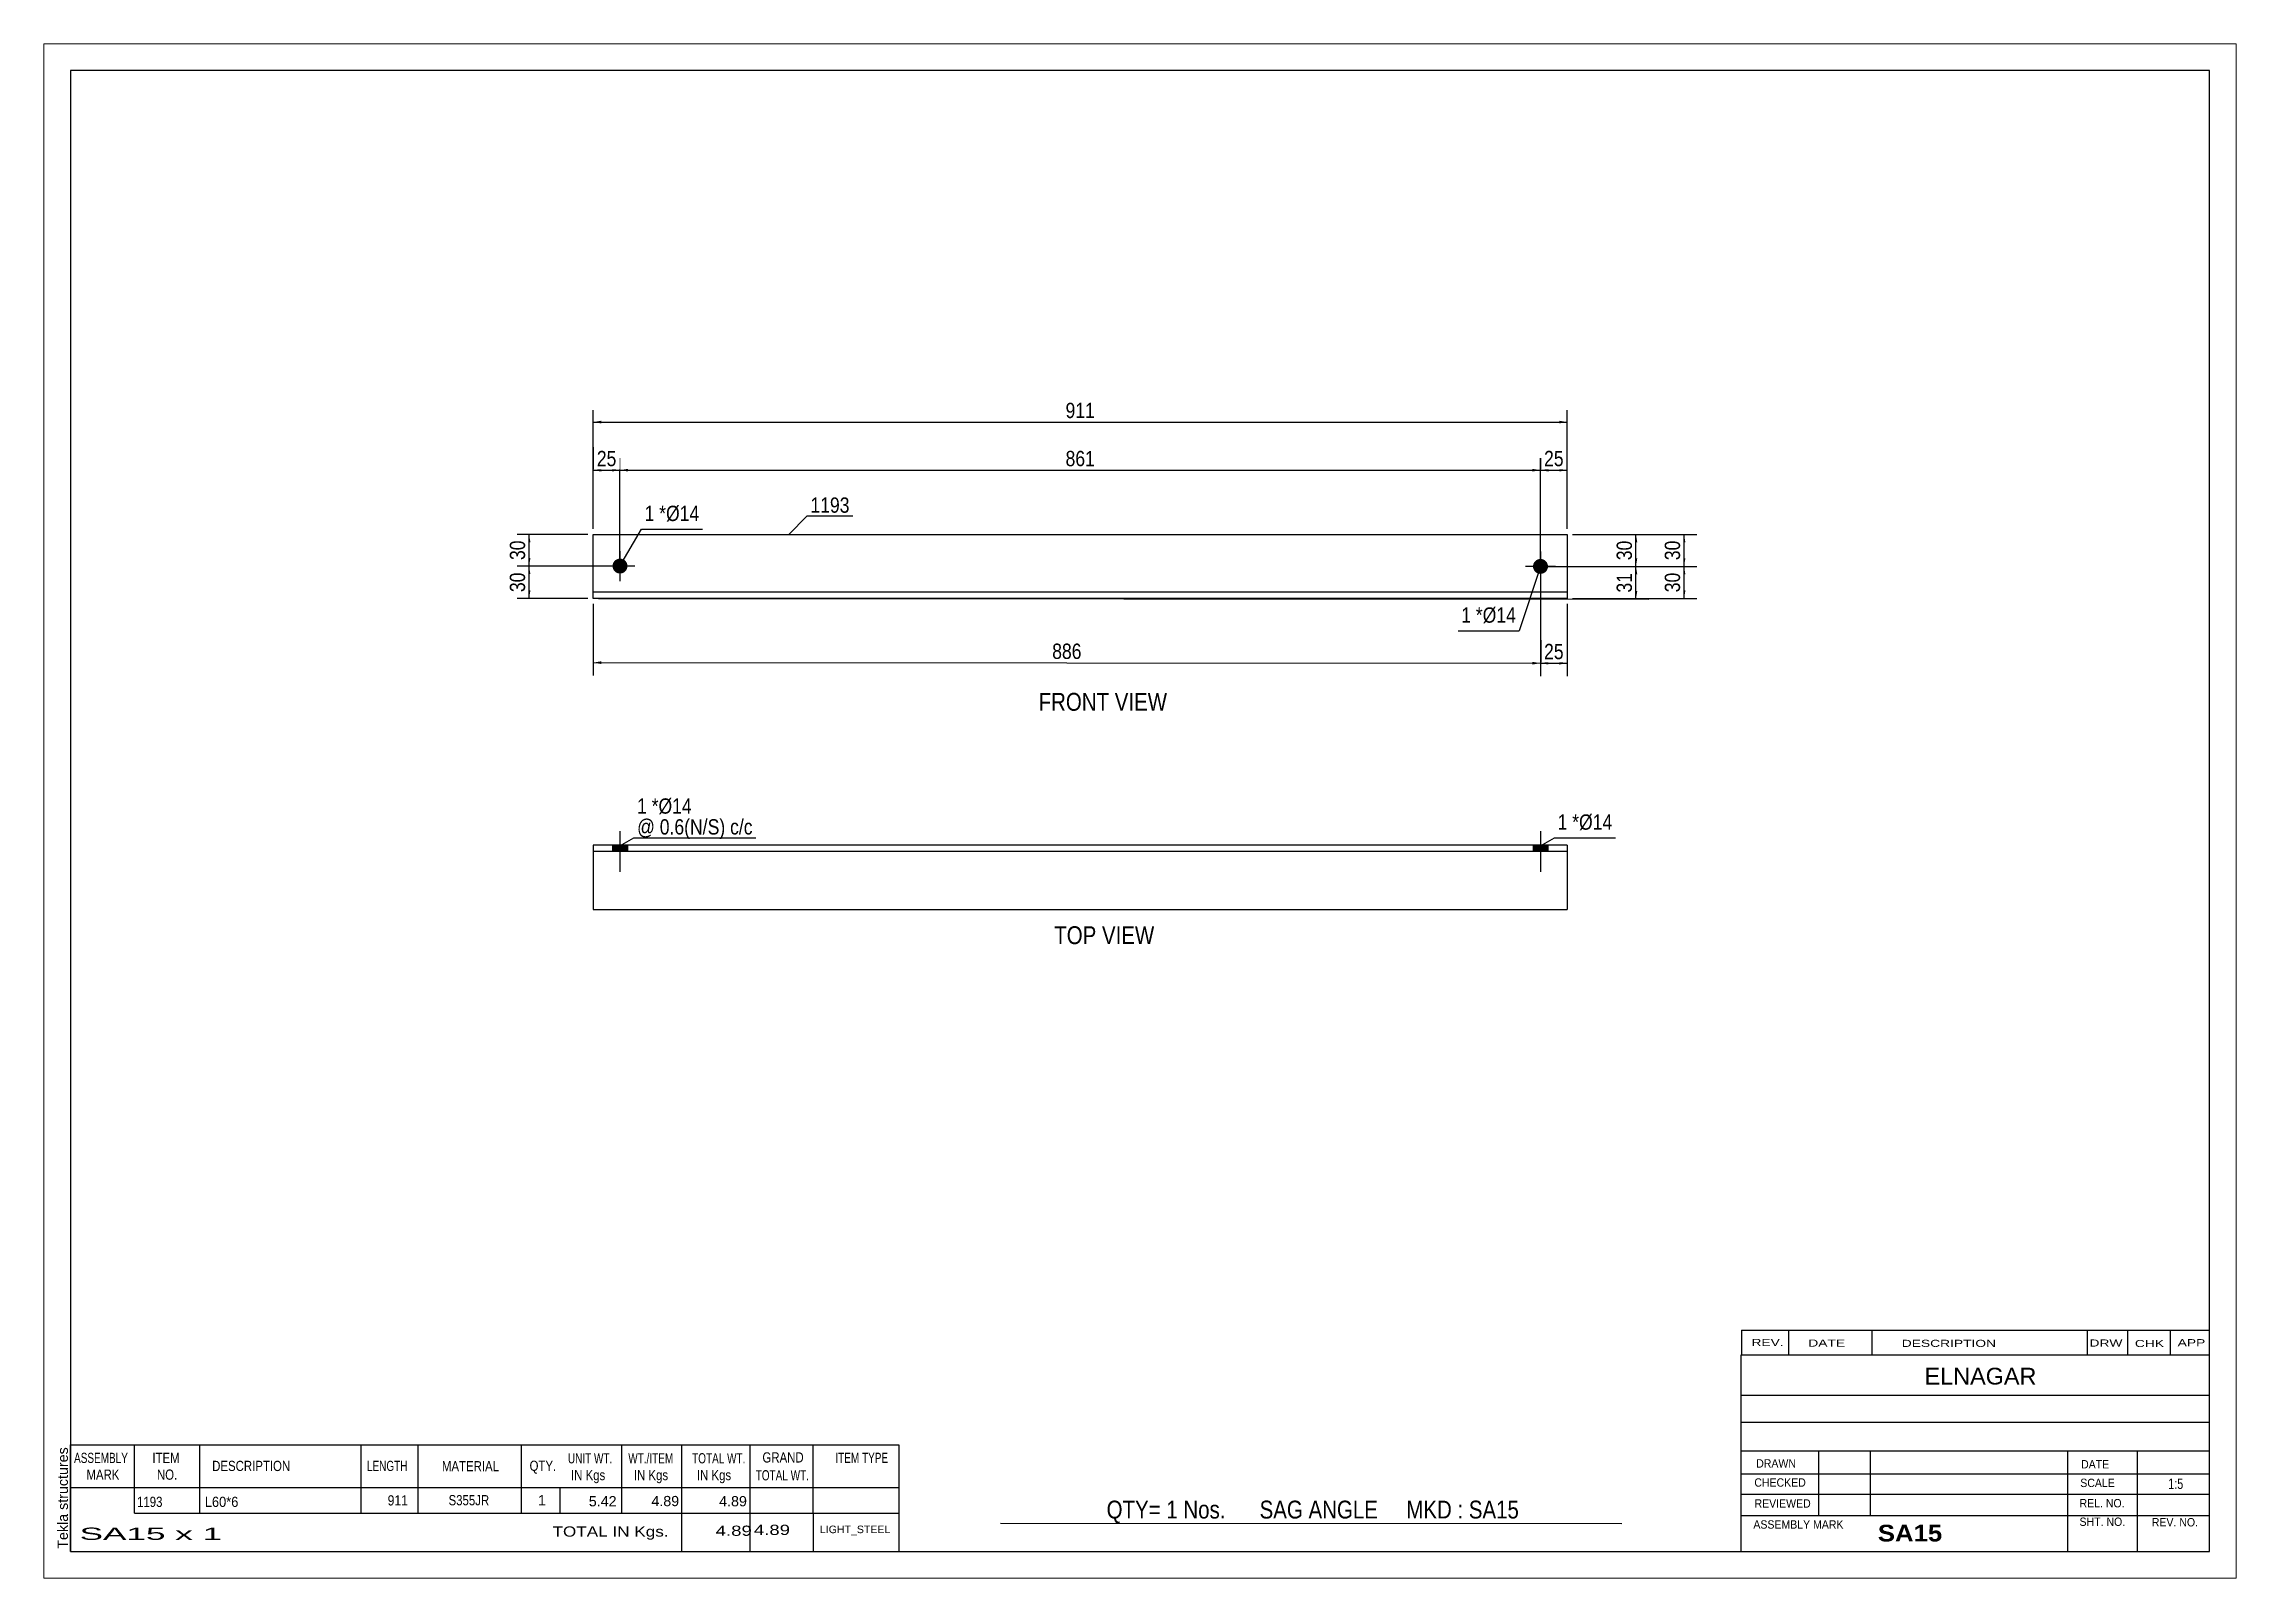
# Paper-space layout 'Layout1' of a CAD drawing. Header units: millimetres. Extents: x 0 to 410, y 0 to 287.
# The model-space entities are those that its viewports show. They can reach past a viewport. Long polylines and large blocks are cut down to what shows.
import ezdxf

# ---------------------------------------------------------------- set-up
doc = ezdxf.new("R2010")
doc.units = ezdxf.units.MM
doc.layers.add('Viewport layer', color=7, linetype='Continuous', plot=False)
doc.styles.add('Arial', font='ARIAL.TTF', dxfattribs={"height": 0.2})
doc.styles.add('Arial Bold', font='ARIALBD.TTF', dxfattribs={"height": 0.2})
doc.styles.add('Arial Narrow', font='ARIALN.TTF', dxfattribs={"height": 0.2})

# ---------------------------------------------------------------- blocks, each defined once
blk = doc.blocks.new('Unknown-629077949-1636')
at = {"color": 5, "linetype": 'Continuous'}
for p, q in [((405, 282), (5, 282)), ((5, 282), (5, 5)), ((405, 5), (405, 282)), ((5, 5), (405, 5))]:
    blk.add_line(p, q, dxfattribs=at)
at = {"color": 174, "linetype": 'Continuous', "style": 'Arial'}
blk.add_text('Tekla structures', height=1.9102, rotation=90, dxfattribs=at).set_placement((4.5, 5.5))
blk = doc.blocks.new('Unknown-629077949-11 - 1233')
at = {"color": 0, "linetype": 'Continuous'}
blk.add_wipeout([(210.11, 162.25), (210.11, 165.75), (186.04, 165.75), (186.04, 162.25)], dxfattribs=at)
at = {"color": 96, "linetype": 'Continuous', "style": 'Arial Narrow'}
blk.add_text('FRONT VIEW', height=3.34, dxfattribs=at).set_placement((186.04, 162.25))
blk = doc.blocks.new('Unknown-629077949-12 - 1284')
at = {"color": 0, "linetype": 'Continuous'}
blk.add_wipeout([(207.71, 118.6), (207.71, 122.1), (188.96, 122.1), (188.96, 118.6)], dxfattribs=at)
at = {"color": 96, "linetype": 'Continuous', "style": 'Arial Narrow'}
blk.add_text('TOP VIEW', height=3.34, dxfattribs=at).set_placement((188.96, 118.6))
blk = doc.blocks.new('Part-629077949-1280 - 1233')
at = {"color": 2, "linetype": 'Continuous'}
for p, q in [((102.75, 183.25), (102.75, 195.25)), ((102.75, 195.25), (284.9, 195.25)), ((284.9, 195.25), (284.9, 183.25)), ((284.9, 184.45), (102.75, 184.45)), ((284.9, 183.25), (102.75, 183.25))]:
    blk.add_line(p, q, dxfattribs=at)
blk = doc.blocks.new('Bolt-629077949-1281 - 1233')
at = {"linetype": 'Continuous'}
blk.add_hatch(color=3, dxfattribs=at).paths.add_polyline_path([(109.15, 189.31, -1), (106.35, 189.31, -1)])
at = {"color": 3, "linetype": 'Continuous'}
for p, q in [((110.55, 189.31), (104.95, 189.31)), ((107.75, 192.11), (107.75, 186.51))]:
    blk.add_line(p, q, dxfattribs=at)
blk = doc.blocks.new('Bolt-629077949-1282 - 1233')
at = {"linetype": 'Continuous'}
blk.add_hatch(color=3, dxfattribs=at).paths.add_polyline_path([(281.3, 189.25, -1), (278.5, 189.25, -1)])
at = {"color": 3, "linetype": 'Continuous'}
for p, q in [((282.7, 189.25), (277.1, 189.25)), ((279.9, 192.05), (279.9, 186.45))]:
    blk.add_line(p, q, dxfattribs=at)
blk = doc.blocks.new('Bolt-629077949-1287 - 1284')
at = {"linetype": 'Continuous'}
blk.add_hatch(color=3, dxfattribs=at).paths.add_polyline_path([(281.3, 137.1), (278.5, 137.1), (278.5, 135.9), (281.3, 135.9)])
at = {"color": 3, "linetype": 'Continuous'}
for p, q in [((279.9, 139.7), (279.9, 132.1)), ((278.5, 137.1), (278.5, 135.9)), ((281.3, 137.1), (281.3, 135.9))]:
    blk.add_line(p, q, dxfattribs=at)
blk = doc.blocks.new('Part-629077949-1285 - 1284')
at = {"color": 2, "linetype": 'Continuous'}
for p, q in [((284.9, 137.1), (102.75, 137.1)), ((102.75, 137.1), (102.75, 125.1)), ((284.9, 135.9), (102.75, 135.9)), ((284.9, 137.1), (284.9, 125.1)), ((102.75, 125.1), (284.9, 125.1))]:
    blk.add_line(p, q, dxfattribs=at)
blk = doc.blocks.new('Bolt-629077949-1286 - 1284')
at = {"linetype": 'Continuous'}
blk.add_hatch(color=3, dxfattribs=at).paths.add_polyline_path([(109.15, 137.1), (106.35, 137.1), (106.35, 135.9), (109.15, 135.9)])
at = {"color": 3, "linetype": 'Continuous'}
for p, q in [((107.75, 139.7), (107.75, 132.1)), ((106.35, 137.1), (106.35, 135.9)), ((109.15, 137.1), (109.15, 135.9))]:
    blk.add_line(p, q, dxfattribs=at)
blk = doc.blocks.new('StraightDimension-629077949-1328 - 1233')
at = {"linetype": 'Continuous'}
for points in [[(90.5, 193.75), (90.75, 195.25), (91, 193.75)], [(91, 190.81), (90.75, 189.31), (90.5, 190.81)]]:
    blk.add_hatch(color=7, dxfattribs=at).paths.add_polyline_path(points)
at = {"color": 7, "linetype": 'Continuous'}
for p, q in [((101.75, 195.25), (88.5, 195.25)), ((90.75, 189.31), (90.75, 195.25)), ((106.75, 189.31), (88.5, 189.31))]:
    blk.add_line(p, q, dxfattribs=at)
at = {"color": 0}
blk.add_wipeout([(90.6, 194.71), (86.4, 194.71), (86.4, 189.85), (90.6, 189.85)], dxfattribs=at)
at = {"color": 3, "style": 'Arial Narrow'}
blk.add_text('30', height=2.863, rotation=90.0002, dxfattribs=at).set_placement((90, 190.45))
blk = doc.blocks.new('StraightDimension-629077949-1291 - 1233')
at = {"linetype": 'Continuous'}
for points in [[(281.4, 207), (279.9, 207.25), (281.4, 207.5)], [(283.4, 207.5), (284.9, 207.25), (283.4, 207)]]:
    blk.add_hatch(color=7, dxfattribs=at).paths.add_polyline_path(points)
at = {"color": 7, "linetype": 'Continuous'}
for p, q in [((279.9, 190.25), (279.9, 209.5)), ((284.9, 196.25), (284.9, 209.5)), ((279.9, 207.25), (284.9, 207.25))]:
    blk.add_line(p, q, dxfattribs=at)
at = {"color": 0}
blk.add_wipeout([(284.83, 207.4), (284.83, 211.6), (279.97, 211.6), (279.97, 207.4)], dxfattribs=at)
at = {"color": 3, "style": 'Arial Narrow'}
blk.add_text('25', height=2.863, dxfattribs=at).set_placement((280.57, 208))
blk = doc.blocks.new('StraightDimension-629077949-1292 - 1233')
at = {"linetype": 'Continuous'}
for points in [[(109.25, 207), (107.75, 207.25), (109.25, 207.5)], [(278.4, 207.5), (279.9, 207.25), (278.4, 207)]]:
    blk.add_hatch(color=7, dxfattribs=at).paths.add_polyline_path(points)
at = {"color": 7, "linetype": 'Continuous'}
for p, q in [((107.75, 190.31), (107.75, 209.5)), ((279.9, 190.25), (279.9, 209.5)), ((107.75, 207.25), (279.9, 207.25))]:
    blk.add_line(p, q, dxfattribs=at)
at = {"color": 0}
blk.add_wipeout([(197.17, 207.4), (197.17, 211.6), (190.48, 211.6), (190.48, 207.4)], dxfattribs=at)
at = {"color": 3, "style": 'Arial Narrow'}
blk.add_text('861', height=2.863, dxfattribs=at).set_placement((191.08, 208))
blk = doc.blocks.new('StraightDimension-629077949-1293 - 1233')
at = {"linetype": 'Continuous'}
for points in [[(104.25, 207), (102.75, 207.25), (104.25, 207.5)], [(106.25, 207.5), (107.75, 207.25), (106.25, 207)]]:
    blk.add_hatch(color=7, dxfattribs=at).paths.add_polyline_path(points)
at = {"color": 7, "linetype": 'Continuous'}
for p, q in [((102.75, 196.25), (102.75, 209.5)), ((107.75, 190.31), (107.75, 209.5)), ((102.75, 207.25), (107.75, 207.25))]:
    blk.add_line(p, q, dxfattribs=at)
at = {"color": 0}
blk.add_wipeout([(107.68, 207.4), (107.68, 211.6), (102.82, 211.6), (102.82, 207.4)], dxfattribs=at)
at = {"color": 3, "style": 'Arial Narrow'}
blk.add_text('25', height=2.863, dxfattribs=at).set_placement((103.42, 208))
blk = doc.blocks.new('StraightDimension-629077949-1304 - 1233')
at = {"linetype": 'Continuous'}
for points in [[(104.25, 216), (102.75, 216.25), (104.25, 216.5)], [(283.4, 216.5), (284.9, 216.25), (283.4, 216)]]:
    blk.add_hatch(color=7, dxfattribs=at).paths.add_polyline_path(points)
at = {"color": 7, "linetype": 'Continuous'}
for p, q in [((102.75, 196.25), (102.75, 218.5)), ((284.9, 196.25), (284.9, 218.5)), ((102.75, 216.25), (284.9, 216.25))]:
    blk.add_line(p, q, dxfattribs=at)
at = {"color": 0}
blk.add_wipeout([(197.17, 216.4), (197.17, 220.6), (190.48, 220.6), (190.48, 216.4)], dxfattribs=at)
at = {"color": 3, "style": 'Arial Narrow'}
blk.add_text('911', height=2.863, dxfattribs=at).set_placement((191.08, 217))
blk = doc.blocks.new('StraightDimension-629077949-1308 - 1233')
at = {"linetype": 'Continuous'}
for points in [[(297.5, 193.74), (297.75, 195.24), (298, 193.74)], [(298, 190.74), (297.75, 189.24), (297.5, 190.74)]]:
    blk.add_hatch(color=7, dxfattribs=at).paths.add_polyline_path(points)
at = {"color": 7, "linetype": 'Continuous'}
for p, q in [((285.9, 195.25), (300.15, 195.24)), ((297.75, 189.24), (297.75, 195.24)), ((280.9, 189.25), (300.15, 189.24))]:
    blk.add_line(p, q, dxfattribs=at)
at = {"color": 0}
blk.add_wipeout([(297.6, 194.67), (293.4, 194.67), (293.4, 189.82), (297.6, 189.81)], dxfattribs=at)
at = {"color": 3, "style": 'Arial Narrow'}
blk.add_text('30', height=2.863, rotation=89.9658, dxfattribs=at).set_placement((297, 190.41))
blk = doc.blocks.new('StraightDimension-629077949-1309 - 1233')
at = {"linetype": 'Continuous'}
for points in [[(297.5, 187.74), (297.75, 189.24), (298, 187.74)], [(298, 184.64), (297.75, 183.14), (297.5, 184.64)]]:
    blk.add_hatch(color=7, dxfattribs=at).paths.add_polyline_path(points)
at = {"color": 7, "linetype": 'Continuous'}
for p, q in [((280.9, 189.25), (300.15, 189.24)), ((297.75, 183.14), (297.75, 189.24)), ((103.75, 183.25), (300.15, 183.14))]:
    blk.add_line(p, q, dxfattribs=at)
at = {"color": 0}
blk.add_wipeout([(297.6, 188.62), (293.4, 188.62), (293.4, 183.76), (297.6, 183.76)], dxfattribs=at)
at = {"color": 3, "style": 'Arial Narrow'}
blk.add_text('31', height=2.863, rotation=89.9658, dxfattribs=at).set_placement((297, 184.36))
blk = doc.blocks.new('StraightDimension-629077949-1318 - 1233')
at = {"linetype": 'Continuous'}
for points in [[(281.39, 170.9), (279.89, 171.15), (281.39, 171.4)], [(283.4, 171.4), (284.9, 171.15), (283.39, 170.9)]]:
    blk.add_hatch(color=7, dxfattribs=at).paths.add_polyline_path(points)
at = {"color": 7, "linetype": 'Continuous'}
for p, q in [((279.9, 188.25), (279.89, 168.75)), ((284.9, 182.25), (284.89, 168.75)), ((279.89, 171.15), (284.9, 171.15))]:
    blk.add_line(p, q, dxfattribs=at)
at = {"color": 0}
blk.add_wipeout([(284.82, 171.3), (284.82, 175.5), (279.97, 175.5), (279.97, 171.3)], dxfattribs=at)
at = {"color": 3, "style": 'Arial Narrow'}
blk.add_text('25', height=2.863, rotation=-0.0344, dxfattribs=at).set_placement((280.57, 171.9))
blk = doc.blocks.new('StraightDimension-629077949-1319 - 1233')
at = {"linetype": 'Continuous'}
for points in [[(104.24, 171), (102.74, 171.25), (104.24, 171.5)], [(278.39, 171.4), (279.89, 171.15), (278.39, 170.9)]]:
    blk.add_hatch(color=7, dxfattribs=at).paths.add_polyline_path(points)
at = {"color": 7, "linetype": 'Continuous'}
for p, q in [((279.9, 188.25), (279.89, 168.75)), ((102.75, 182.25), (102.74, 168.85)), ((102.74, 171.25), (279.89, 171.15))]:
    blk.add_line(p, q, dxfattribs=at)
at = {"color": 0}
blk.add_wipeout([(194.66, 171.35), (194.66, 175.55), (187.98, 175.55), (187.98, 171.35)], dxfattribs=at)
at = {"color": 3, "style": 'Arial Narrow'}
blk.add_text('886', height=2.863, rotation=-0.0344, dxfattribs=at).set_placement((188.58, 171.95))
blk = doc.blocks.new('StraightDimension-629077949-1329 - 1233')
at = {"linetype": 'Continuous'}
for points in [[(90.5, 187.81), (90.75, 189.31), (91, 187.81)], [(91, 184.75), (90.75, 183.25), (90.5, 184.75)]]:
    blk.add_hatch(color=7, dxfattribs=at).paths.add_polyline_path(points)
at = {"color": 7, "linetype": 'Continuous'}
for p, q in [((106.75, 189.31), (88.5, 189.31)), ((90.75, 183.25), (90.75, 189.31)), ((101.75, 183.25), (88.5, 183.25))]:
    blk.add_line(p, q, dxfattribs=at)
at = {"color": 0}
blk.add_wipeout([(90.6, 188.71), (86.4, 188.71), (86.4, 183.85), (90.6, 183.85)], dxfattribs=at)
at = {"color": 3, "style": 'Arial Narrow'}
blk.add_text('30', height=2.863, rotation=90.0002, dxfattribs=at).set_placement((90, 184.45))
blk = doc.blocks.new('StraightDimension-629077949-1336 - 1233')
at = {"linetype": 'Continuous'}
for points in [[(306.5, 193.75), (306.75, 195.25), (307, 193.75)], [(307, 190.75), (306.75, 189.25), (306.5, 190.75)]]:
    blk.add_hatch(color=7, dxfattribs=at).paths.add_polyline_path(points)
at = {"color": 7, "linetype": 'Continuous'}
for p, q in [((285.9, 195.25), (309.15, 195.25)), ((306.75, 189.25), (306.75, 195.25)), ((280.9, 189.25), (309.15, 189.25))]:
    blk.add_line(p, q, dxfattribs=at)
at = {"color": 0}
blk.add_wipeout([(306.6, 194.68), (302.4, 194.68), (302.4, 189.82), (306.6, 189.82)], dxfattribs=at)
at = {"color": 3, "style": 'Arial Narrow'}
blk.add_text('30', height=2.863, rotation=90.0002, dxfattribs=at).set_placement((306, 190.42))
blk = doc.blocks.new('StraightDimension-629077949-1337 - 1233')
at = {"linetype": 'Continuous'}
for points in [[(306.5, 187.75), (306.75, 189.25), (307, 187.75)], [(307, 184.75), (306.75, 183.25), (306.5, 184.75)]]:
    blk.add_hatch(color=7, dxfattribs=at).paths.add_polyline_path(points)
at = {"color": 7, "linetype": 'Continuous'}
for p, q in [((280.9, 189.25), (309.15, 189.25)), ((306.75, 183.25), (306.75, 189.25)), ((285.9, 183.25), (309.15, 183.25))]:
    blk.add_line(p, q, dxfattribs=at)
at = {"color": 0}
blk.add_wipeout([(306.6, 188.68), (302.4, 188.68), (302.4, 183.82), (306.6, 183.82)], dxfattribs=at)
at = {"color": 3, "style": 'Arial Narrow'}
blk.add_text('30', height=2.863, rotation=90.0002, dxfattribs=at).set_placement((306, 184.42))
blk = doc.blocks.new('CBS_BOM-629077949-1654')
at = {"color": 7, "linetype": 'Continuous'}
for p, q in [((4.97, 16.97), (4.97, 24.97)), ((4.97, 24.97), (159.89, 24.97)), ((16.97, 16.97), (16.97, 24.97)), ((29.16, 16.97), (29.16, 24.97)), ((59.32, 16.97), (59.32, 24.97)), ((70, 16.97), (70, 24.97)), ((89.32, 16.97), (89.32, 24.97)), ((108.12, 16.97), (108.12, 24.97)), ((119.33, 16.97), (119.33, 24.97)), ((132.12, 16.97), (132.12, 24.97)), ((143.87, 16.97), (143.87, 24.97)), ((159.89, 24.96), (159.89, 16.98)), ((4.97, 16.97), (159.89, 16.97)), ((4.97, 12.17), (4.97, 16.97)), ((16.97, 12.17), (16.97, 16.97)), ((29.16, 12.17), (29.16, 16.97)), ((59.32, 12.17), (59.32, 16.97)), ((70, 12.17), (70, 16.97)), ((89.32, 12.17), (89.32, 16.97)), ((96.58, 12.17), (96.58, 16.97)), ((108.12, 12.17), (108.12, 16.97)), ((119.33, 12.17), (119.33, 16.97)), ((132.12, 12.17), (132.12, 16.97)), ((143.89, 12.17), (143.89, 16.97)), ((159.89, 16.97), (159.89, 12.17)), ((4.97, 4.97), (4.97, 12.15)), ((16.97, 12.17), (159.89, 12.17)), ((119.33, 4.97), (119.33, 12.15)), ((132.12, 4.97), (132.12, 12.15)), ((143.93, 4.97), (143.93, 12.15)), ((159.89, 12.17), (159.89, 4.97)), ((4.97, 4.97), (159.89, 4.97))]:
    blk.add_line(p, q, dxfattribs=at)
at = {"color": 3, "linetype": 'Continuous', "style": 'Arial'}
for s, height, width, p in [('ASSEMBLY', 1.91, 0.7, (5.65, 21.54)), ('ITEM', 1.91, 0.8, (20.3, 21.54)), ('DESCRIPTION', 1.9102, 0.8, (31.48, 20.04)), ('LENGTH', 1.91, 0.7, (60.43, 20.04)), ('MATERIAL', 1.91, 0.8, (74.45, 19.99)), ('QTY.', 1.91, 0.8, (90.84, 20.07)), ('UNIT WT.', 1.91, 0.7, (98.01, 21.47)), ('WT./ITEM', 1.91, 0.7, (109.3, 21.47)), ('TOTAL WT.', 1.91, 0.7, (121.24, 21.47)), ('GRAND', 1.91, 0.8, (134.39, 21.63)), ('ITEM TYPE', 1.91, 0.7, (148.03, 21.55)), ('MARK', 1.91, 0.8, (7.97, 18.41)), ('NO.', 1.91, 0.8, (21.15, 18.41)), ('IN Kgs', 1.91, 0.8, (98.59, 18.33)), ('IN Kgs', 1.91, 0.8, (110.34, 18.33)), ('IN Kgs', 1.91, 0.8, (122.13, 18.33)), ('TOTAL WT.', 1.91, 0.7, (133.13, 18.29))]:
    blk.add_text(s, height=height, dxfattribs=dict(at, width=width)).set_placement(p)
at = {"color": 7, "linetype": 'Continuous', "style": 'Arial'}
for s, width, p in [('1193', 0.8, (17.43, 13.32)), ('L60*6', 0.9, (30.1, 13.32)), ('911', 0.85, (64.3, 13.6)), ('S355JR', 0.8, (75.69, 13.63))]:
    blk.add_text(s, height=1.91, dxfattribs=dict(at, width=width)).set_placement(p)
for s, p in [('1', (92.41, 13.63)), ('5.42', (101.92, 13.44)), ('4.89', (113.62, 13.47)), ('4.89', (126.29, 13.44))]:
    blk.add_text(s, height=1.91, dxfattribs=at).set_placement(p)
at = {"color": 6, "linetype": 'Continuous', "style": 'Arial'}
for s, height, width, p in [('SA15 x 1', 2.292, 2.05, (6.69, 7.16)), ('TOTAL IN Kgs.', 1.9102, 1.2, (95.13, 7.77)), ('4.89', 1.91, 1.3, (125.65, 7.92)), ('4.89', 1.91, 1.3, (132.79, 8.08))]:
    blk.add_text(s, height=height, dxfattribs=dict(at, width=width)).set_placement(p)
blk.add_text('LIGHT_STEEL', height=1.4135, dxfattribs=at).set_placement((145.14, 8.42))
blk = doc.blocks.new('CBS_CALLOFF-629077949-1655')
at = {"color": 7, "linetype": 'Continuous'}
blk.add_line((178.88, 10.27), (295.11, 10.25), dxfattribs=at)
at = {"color": 3, "linetype": 'Continuous', "style": 'Arial Narrow'}
blk.add_text('QTY= 1 Nos.      SAG ANGLE     MKD : SA15', height=3.3405, dxfattribs=at).set_placement((198.76, 11.16))
blk = doc.blocks.new('CBS_NAME_BLOG-629077949-1656')
at = {"color": 7, "linetype": 'Continuous'}
for p, q in [((317.41, 41.75), (404.93, 41.75)), ((317.41, 5.04), (317.41, 41.75)), ((317.41, 34.21), (404.93, 34.21)), ((317.48, 29.16), (405, 29.16)), ((317.41, 23.79), (404.93, 23.79)), ((331.93, 11.68), (331.93, 23.78)), ((341.62, 11.71), (341.62, 23.78)), ((378.53, 5.04), (378.53, 23.77)), ((391.58, 5.04), (391.58, 23.78)), ((317.42, 19.49), (405, 19.51)), ((317.41, 15.74), (404.93, 15.74)), ((317.41, 11.7), (404.93, 11.7)), ((317.41, 5), (405, 5))]:
    blk.add_line(p, q, dxfattribs=at)
at = {"color": 3, "linetype": 'Continuous', "style": 'Arial'}
blk.add_text('ELNAGAR', height=3.133, dxfattribs=at).set_placement((351.73, 36.22))
at = {"color": 3, "linetype": 'Continuous'}
for s, height, style, width, p in [('DRAWN', 1.566, 'Arial', 0.9, (320.24, 20.68)), ('DATE', 1.566, 'Arial', 0.9, (381, 20.52)), ('CHECKED', 1.566, 'Arial', 0.9, (319.89, 17.11)), ('SCALE', 1.566, 'Arial', 0.9, (380.85, 17.04)), ('1:5', 1.957, 'Arial Narrow', 0.9, (397.3, 16.68)), ('REVIEWED', 1.566, 'Arial', 0.9, (319.93, 13.19)), ('REL. NO.', 1.566, 'Arial', 0.9, (380.71, 13.24)), ('ASSEMBLY MARK', 1.5663, 'Arial', 0.9, (319.71, 9.26)), ('SA15', 3.131, 'Arial Bold', 1.1, (342.99, 6.86)), ('SHT. NO.', 1.566, 'Arial', 0.9, (380.71, 9.77)), ('REV. NO.', 1.566, 'Arial', 0.9, (394.23, 9.68))]:
    blk.add_text(s, height=height, dxfattribs=dict(at, style=style, width=width)).set_placement(p)
blk = doc.blocks.new('CBS_REVISION-629077949-1657')
at = {"color": 7, "linetype": 'Continuous'}
for p, q in [((317.49, 46.38), (404.99, 46.38)), ((317.49, 46.38), (317.49, 41.75)), ((326.29, 46.38), (326.29, 41.75)), ((341.88, 46.38), (341.88, 41.81)), ((382.14, 46.38), (382.14, 41.75)), ((389.68, 46.38), (389.68, 41.75)), ((397.63, 46.38), (397.63, 41.75)), ((317.49, 41.75), (404.99, 41.75))]:
    blk.add_line(p, q, dxfattribs=at)
at = {"color": 7, "style": 'Arial Narrow', "width": 1.7}
for s, height, p in [('REV.', 1.326, (319.35, 43.43)), ('DATE', 1.326, (329.98, 43.31)), ('DESCRIPTION', 1.3257, (347.46, 43.26)), ('DRW', 1.326, (382.57, 43.32)), ('CHK', 1.326, (391.06, 43.23)), ('APP', 1.326, (399.06, 43.38))]:
    blk.add_text(s, height=height, dxfattribs=at).set_placement(p)
blk = doc.blocks.new('Mark-629077949-1343 - 1233')
at = {"color": 0}
blk.add_wipeout([(150.69, 199.29), (150.69, 202.29), (143.37, 202.29), (143.37, 199.29)], dxfattribs=at)
blk.add_wipeout([(150.69, 199.29), (150.69, 202.29), (143.37, 202.29), (143.37, 199.29)], dxfattribs=at)
at = {"color": 7, "linetype": 'Continuous'}
for p, q in [((139.24, 195.15), (142.77, 198.69)), ((142.77, 198.69), (151.29, 198.69))]:
    blk.add_line(p, q, dxfattribs=at)
at = {"color": 3, "style": 'Arial Narrow'}
blk.add_text('1193', height=2.863, dxfattribs=at).set_placement((143.37, 199.29))
blk = doc.blocks.new('Mark-629077949-1348 - 1233')
at = {"color": 0}
blk.add_wipeout([(114.18, 197.74), (114.18, 200.74), (112.35, 200.74), (112.35, 197.74)], dxfattribs=at)
blk.add_wipeout([(114.18, 197.74), (114.18, 200.74), (112.35, 200.74), (112.35, 197.74)], dxfattribs=at)
at = {"color": 7, "linetype": 'Continuous'}
blk.add_line((107.75, 189.31), (111.75, 196.24), dxfattribs=at)
at = {"color": 0}
blk.add_wipeout([(116.36, 197.74), (116.36, 200.74), (115.08, 200.74), (115.08, 197.74)], dxfattribs=at)
blk.add_wipeout([(116.36, 197.74), (116.36, 200.74), (115.08, 200.74), (115.08, 197.74)], dxfattribs=at)
at = {"color": 3, "style": 'Arial Narrow'}
blk.add_text('1', height=2.86, dxfattribs=at).set_placement((112.35, 197.74))
at = {"color": 0}
blk.add_wipeout([(122.57, 197.74), (122.57, 200.74), (116.36, 200.74), (116.36, 197.74)], dxfattribs=at)
blk.add_wipeout([(122.57, 197.74), (122.57, 200.74), (116.36, 200.74), (116.36, 197.74)], dxfattribs=at)
at = {"color": 7, "linetype": 'Continuous'}
blk.add_line((111.75, 196.24), (123.17, 196.24), dxfattribs=at)
at = {"color": 3, "style": 'Arial Narrow'}
for s, height, p in [('*', 2.86, (115.08, 197.74)), ('Ø14', 2.863, (116.36, 197.74))]:
    blk.add_text(s, height=height, dxfattribs=at).set_placement(p)
blk = doc.blocks.new('Mark-629077949-1349 - 1233')
at = {"color": 0}
blk.add_wipeout([(266.91, 178.72), (266.91, 181.72), (265.08, 181.72), (265.08, 178.72)], dxfattribs=at)
blk.add_wipeout([(266.91, 178.72), (266.91, 181.72), (265.08, 181.72), (265.08, 178.72)], dxfattribs=at)
blk.add_wipeout([(269.09, 178.72), (269.09, 181.72), (267.81, 181.72), (267.81, 178.72)], dxfattribs=at)
blk.add_wipeout([(269.09, 178.72), (269.09, 181.72), (267.81, 181.72), (267.81, 178.72)], dxfattribs=at)
at = {"color": 3, "style": 'Arial Narrow'}
blk.add_text('1', height=2.86, dxfattribs=at).set_placement((265.08, 178.72))
at = {"color": 0}
blk.add_wipeout([(275.3, 178.72), (275.3, 181.72), (269.09, 181.72), (269.09, 178.72)], dxfattribs=at)
blk.add_wipeout([(275.3, 178.72), (275.3, 181.72), (269.09, 181.72), (269.09, 178.72)], dxfattribs=at)
at = {"color": 7, "linetype": 'Continuous'}
for p in [(279.9, 189.25), (264.48, 177.22)]:
    blk.add_line(p, (275.9, 177.22), dxfattribs=at)
at = {"color": 3, "style": 'Arial Narrow'}
for s, height, p in [('*', 2.86, (267.81, 178.72)), ('Ø14', 2.863, (269.09, 178.72))]:
    blk.add_text(s, height=height, dxfattribs=at).set_placement(p)
blk = doc.blocks.new('Mark-629077949-1346 - 1284')
at = {"color": 0}
blk.add_wipeout([(112.78, 143), (112.78, 146), (110.95, 146), (110.95, 143)], dxfattribs=at)
blk.add_wipeout([(112.78, 143), (112.78, 146), (110.95, 146), (110.95, 143)], dxfattribs=at)
blk.add_wipeout([(114.95, 143), (114.95, 146), (113.68, 146), (113.68, 143)], dxfattribs=at)
blk.add_wipeout([(114.95, 143), (114.95, 146), (113.68, 146), (113.68, 143)], dxfattribs=at)
blk.add_wipeout([(121.17, 143), (121.17, 146), (114.95, 146), (114.95, 143)], dxfattribs=at)
blk.add_wipeout([(121.17, 143), (121.17, 146), (114.95, 146), (114.95, 143)], dxfattribs=at)
at = {"color": 3, "style": 'Arial Narrow'}
blk.add_text('*', height=2.86, dxfattribs=at).set_placement((113.68, 143))
at = {"color": 0}
blk.add_wipeout([(132.55, 139.1), (132.55, 142.1), (110.95, 142.1), (110.95, 139.1)], dxfattribs=at)
blk.add_wipeout([(132.55, 139.1), (132.55, 142.1), (110.95, 142.1), (110.95, 139.1)], dxfattribs=at)
at = {"color": 7, "linetype": 'Continuous'}
for p, q in [((107.75, 137), (110.35, 138.5)), ((110.35, 138.5), (133.15, 138.5))]:
    blk.add_line(p, q, dxfattribs=at)
at = {"color": 3, "style": 'Arial Narrow'}
for s, height, p in [('1', 2.86, (110.95, 143)), ('Ø14', 2.863, (114.95, 143)), ('@ 0.6(N/', 2.863, (110.95, 139.1)), ('S) c/', 2.863, (124.15, 139.1)), ('c', 2.86, (130.9, 139.1))]:
    blk.add_text(s, height=height, dxfattribs=at).set_placement(p)
blk = doc.blocks.new('Mark-629077949-1347 - 1284')
at = {"color": 0}
blk.add_wipeout([(284.93, 140), (284.93, 143), (283.1, 143), (283.1, 140)], dxfattribs=at)
blk.add_wipeout([(284.93, 140), (284.93, 143), (283.1, 143), (283.1, 140)], dxfattribs=at)
at = {"color": 7, "linetype": 'Continuous'}
blk.add_line((279.9, 137), (282.5, 138.5), dxfattribs=at)
at = {"color": 0}
blk.add_wipeout([(287.11, 140), (287.11, 143), (285.83, 143), (285.83, 140)], dxfattribs=at)
blk.add_wipeout([(287.11, 140), (287.11, 143), (285.83, 143), (285.83, 140)], dxfattribs=at)
at = {"color": 3, "style": 'Arial Narrow'}
blk.add_text('1', height=2.86, dxfattribs=at).set_placement((283.1, 140))
at = {"color": 0}
blk.add_wipeout([(293.32, 140), (293.32, 143), (287.11, 143), (287.11, 140)], dxfattribs=at)
blk.add_wipeout([(293.32, 140), (293.32, 143), (287.11, 143), (287.11, 140)], dxfattribs=at)
at = {"color": 7, "linetype": 'Continuous'}
blk.add_line((282.5, 138.5), (293.92, 138.5), dxfattribs=at)
at = {"color": 3, "style": 'Arial Narrow'}
for s, height, p in [('*', 2.86, (285.83, 140)), ('Ø14', 2.863, (287.11, 140))]:
    blk.add_text(s, height=height, dxfattribs=at).set_placement(p)

msp = doc.modelspace()

# ---------------------------------------------------------------- block references
for name in ['Unknown-629077949-1636', 'Part-629077949-1280 - 1233', 'Bolt-629077949-1281 - 1233', 'Bolt-629077949-1282 - 1233', 'Bolt-629077949-1286 - 1284', 'Bolt-629077949-1287 - 1284', 'Part-629077949-1285 - 1284', 'CBS_REVISION-629077949-1657', 'CBS_NAME_BLOG-629077949-1656', 'CBS_BOM-629077949-1654', 'CBS_CALLOFF-629077949-1655']:
    msp.add_blockref(name, (0, 0))

# ---------------------------------------------------------------- next in the draw order: block references
for name in ['StraightDimension-629077949-1291 - 1233', 'StraightDimension-629077949-1328 - 1233', 'Unknown-629077949-11 - 1233', 'Mark-629077949-1346 - 1284', 'Mark-629077949-1347 - 1284', 'Unknown-629077949-12 - 1284']:
    msp.add_blockref(name, (0, 0))

# ---------------------------------------------------------------- next in the draw order: block references
msp.add_blockref('StraightDimension-629077949-1292 - 1233', (0, 0))

# ---------------------------------------------------------------- next in the draw order: block references
msp.add_blockref('StraightDimension-629077949-1293 - 1233', (0, 0))

# ---------------------------------------------------------------- next in the draw order: block references
msp.add_blockref('StraightDimension-629077949-1304 - 1233', (0, 0))

# ---------------------------------------------------------------- next in the draw order: block references
for name in ['Mark-629077949-1343 - 1233', 'StraightDimension-629077949-1308 - 1233']:
    msp.add_blockref(name, (0, 0))

# ---------------------------------------------------------------- next in the draw order: block references
msp.add_blockref('StraightDimension-629077949-1309 - 1233', (0, 0))

# ---------------------------------------------------------------- next in the draw order: block references
msp.add_blockref('StraightDimension-629077949-1318 - 1233', (0, 0))

# ---------------------------------------------------------------- next in the draw order: block references
msp.add_blockref('StraightDimension-629077949-1319 - 1233', (0, 0))

# ---------------------------------------------------------------- next in the draw order: block references
for name in ['StraightDimension-629077949-1336 - 1233', 'StraightDimension-629077949-1329 - 1233']:
    msp.add_blockref(name, (0, 0))

# ---------------------------------------------------------------- next in the draw order: block references
for name in ['Mark-629077949-1348 - 1233', 'StraightDimension-629077949-1337 - 1233']:
    msp.add_blockref(name, (0, 0))

# ---------------------------------------------------------------- next in the draw order: block references
msp.add_blockref('Mark-629077949-1349 - 1233', (0, 0))

psp = doc.layouts.get("Layout1")

# ---------------------------------------------------------------- viewports
at = {"layer": 'Viewport layer', "view_target_point": (205, 143.5)}
psp.add_viewport(center=(205, 143.5), size=(410, 287), view_center_point=(0, 0), view_height=287, dxfattribs=at)

doc.saveas('drawing.dxf')
